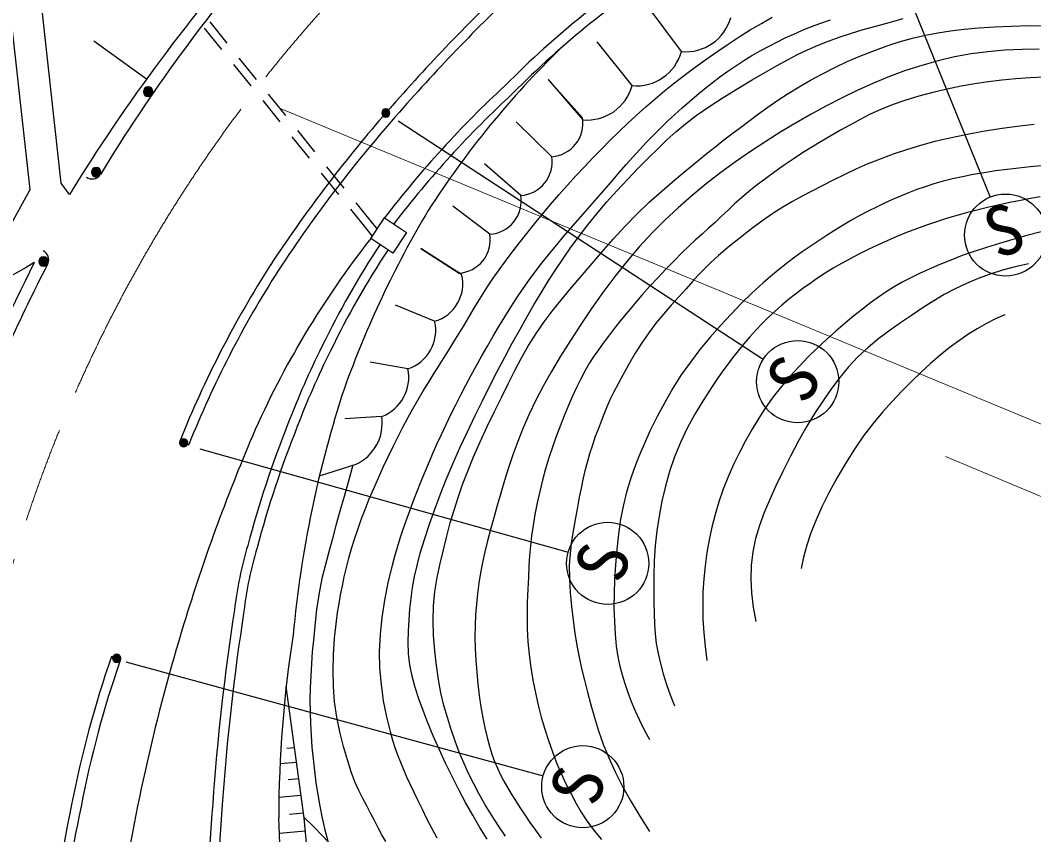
# Model space of a CAD drawing. Units: millimetres, scale not verified. Extents: x 40000 to 680000, y 20000 to 380000.
# Drawn here: x 133870 to 170871, y 264775 to 294524 of the extents above; entities that cross this region are included whole.
import ezdxf
from ezdxf.enums import TextEntityAlignment as Align

# ---------------------------------------------------------------- set-up
doc = ezdxf.new("R2010")
doc.units = ezdxf.units.MM
doc.header["$LTSCALE"] = 1000
doc.linetypes.add('CHAIN', pattern=[18.5, 12, -1.5, 3.5, -1.5])
for name, color, linetype, lineweight in [('M-BGD', 7, 'Continuous', 25), ('M-BMK', 2, 'CHAIN', 13), ('M-STR-HTXT', 7, 'Continuous', 13), ('M-STR-STRC', 7, 'Continuous', 25)]:
    doc.layers.add(name, color=color, linetype=linetype, lineweight=lineweight)
doc.styles.add('ＭＳ ゴシック', font='')
doc.styles.get('ＭＳ ゴシック').set_extended_font_data('MS Gothic')

msp = doc.modelspace()

# ---------------------------------------------------------------- hatches: boundary and pattern name
at = {"layer": 'M-BGD'}
for points in [[(138714, 291915, 1), (138364, 291915, 1)], [(147365, 291136, 0.99999), (147065, 291136, 0.41421), (147215, 290986, 0.41421)], [(136815, 288973, 1), (136465, 288973, 1)], [(134894, 285712, 1), (134544, 285712, 1)], [(139987, 279090, 0.41421), (139837, 279240, 0.41421), (139687, 279090, 1)], [(137537, 271221, 0.41421), (137387, 271371, 0.41421), (137237, 271221, 0.41421), (137387, 271071, 0.41421)]]:
    msp.add_hatch(color=256, dxfattribs=at).paths.add_polyline_path(points)

# ---------------------------------------------------------------- linework, layer by layer
for p, q in [((158008, 293383), (156717, 295111)), ((141228, 293458), (140601, 294236)), ((141427, 293689), (140799, 294468)), ((136551, 293777), (138483, 292379)), ((156208, 292136), (154928, 293734)), ((142494, 292366), (141866, 293144)), ((142296, 292134), (141668, 292913)), ((154401, 290955), (153138, 292358)), ((153138, 292358), (154407, 290887)), ((143363, 290811), (142735, 291590)), ((143561, 291043), (142934, 291821)), ((144629, 289720), (144001, 290498)), ((153273, 289541), (151978, 290816)), ((144430, 289488), (143802, 290266)), ((145696, 288396), (145068, 289175)), ((152144, 288124), (150819, 289275)), ((145497, 288165), (144869, 288943)), ((146726, 286641), (145937, 287620)), ((146900, 286903), (146135, 287851)), ((151016, 286706), (149659, 287733)), ((149984, 285242), (148499, 286192)), ((148499, 286192), (149888, 285285)), ((148998, 283529), (147573, 284116)), ((148022, 281796), (146647, 282041)), ((147064, 280051), (145721, 279965)), ((139694, 279147), (139698, 279146)), ((139976, 279034), (140019, 279017)), ((144795, 277889), (146129, 278307)), ((137200, 271286), (137245, 271270)), ((137528, 271171), (137530, 271171)), ((144230, 265397), (143579, 270190)), ((143883, 267950), (143607, 267925)), ((143956, 267416), (143354, 267360)), ((144037, 266814), (143648, 266778)), ((144119, 266213), (143314, 266138)), ((144208, 265559), (143703, 265512)), ((144877, 258480), (144230, 265397)), ((144276, 264903), (143333, 264816))]:
    msp.add_line(p, q, dxfattribs=at)
for points in [[(135665, 288159), (135367, 288568), (134299, 298225), (133425, 299535)], [(125329, 282104), (129879, 284759), (131480, 285601), (133113, 286319), (134236, 288346), (133385, 296034)], [(147212, 264529), (147069, 264777), (146933, 265031), (146798, 265293), (146660, 265566), (146518, 265837), (146373, 266104), (146230, 266387), (146090, 266705), (145955, 267077), (145816, 267514), (145672, 268003), (145537, 268528), (145424, 269075), (145347, 269627), (145305, 270184), (145290, 270758), (145302, 271347), (145342, 271952), (145411, 272574), (145456, 272891), (145507, 273213), (145565, 273538), (145629, 273867), (145701, 274201), (145781, 274538), (145869, 274879), (145966, 275225), (146072, 275574), (146189, 275926), (146318, 276288), (146460, 276660), (146613, 277040), (146776, 277425), (146947, 277812), (147123, 278198), (147302, 278579), (147483, 278953), (147663, 279317), (147841, 279667), (148018, 280005), (148199, 280332), (148383, 280652), (148570, 280964), (148758, 281272), (148947, 281575), (149136, 281876), (149326, 282175), (149515, 282475), (149703, 282777), (149886, 283076), (150061, 283368), (150234, 283657), (150405, 283943), (150578, 284229), (150757, 284517), (150944, 284808), (151141, 285105), (151353, 285410), (151581, 285724), (151827, 286050), (152087, 286388), (152360, 286734), (152643, 287086), (152935, 287442), (153234, 287798), (153538, 288151), (153846, 288500), (154155, 288842), (154464, 289173), (154773, 289497), (155085, 289818), (155400, 290134), (155718, 290447), (156041, 290756), (156369, 291061), (156704, 291361), (157045, 291657), (157394, 291948), (157751, 292234), (158121, 292519), (158505, 292806), (158900, 293091), (159302, 293373), (159709, 293648), (160117, 293915), (160524, 294170), (160926, 294411), (161320, 294636)], [(149094, 264653), (148901, 265014), (148719, 265362), (148551, 265696), (148394, 266013), (148248, 266313), (148112, 266600), (147986, 266877), (147868, 267147), (147759, 267413), (147657, 267678), (147563, 267946), (147476, 268220), (147395, 268503), (147252, 269083), (147137, 269668), (147053, 270260), (147003, 270859), (146990, 271467), (147017, 272083), (147082, 272707), (147180, 273338), (147307, 273978), (147460, 274625), (147546, 274951), (147640, 275279), (147742, 275609), (147851, 275941), (147966, 276275), (148088, 276611), (148215, 276949), (148347, 277289), (148485, 277632), (148626, 277977), (148772, 278326), (148925, 278680), (149083, 279037), (149247, 279396), (149415, 279757), (149589, 280119), (149767, 280481), (149950, 280842), (150136, 281200), (150326, 281556), (150521, 281911), (150719, 282268), (150923, 282625), (151131, 282982), (151343, 283337), (151559, 283690), (151779, 284039), (152004, 284384), (152232, 284722), (152464, 285054), (152702, 285379), (152947, 285700), (153199, 286015), (153454, 286326), (153713, 286633), (153974, 286936), (154235, 287235), (155007, 288115), (155257, 288403), (155504, 288689), (155749, 288972), (155994, 289252), (156238, 289528), (156484, 289800), (156732, 290067), (156984, 290329), (157239, 290585), (157500, 290835), (157766, 291081), (158033, 291323), (158303, 291561), (158576, 291794), (158852, 292022), (159131, 292243), (159414, 292458), (159700, 292665), (159991, 292864), (160286, 293054), (160583, 293235), (160882, 293407), (161183, 293571), (161487, 293728), (161795, 293878), (162110, 294021), (162431, 294159), (162760, 294291), (163098, 294419), (163446, 294542)], [(150912, 264609), (150654, 265041), (150390, 265491), (150128, 265951), (149879, 266417), (149635, 266897), (149392, 267394), (149158, 267896), (148940, 268390), (148747, 268862), (148575, 269308), (148421, 269738), (148287, 270156), (148178, 270570), (148097, 270984), (148050, 271397), (148032, 271806), (148039, 272212), (148063, 272617), (148097, 273024), (148139, 273422), (148194, 273809), (148265, 274202), (148357, 274615), (148475, 275065), (148623, 275558), (148796, 276085), (148991, 276633), (149203, 277193), (149425, 277753), (149664, 278320), (149924, 278902), (150195, 279487), (150470, 280065), (150742, 280625), (151012, 281167), (151285, 281700), (151560, 282221), (151833, 282727), (152103, 283216), (152366, 283684), (152624, 284133), (152882, 284568), (153145, 284994), (153420, 285418), (153702, 285837), (153988, 286246), (154283, 286650), (154593, 287053), (154920, 287459), (155276, 287875), (155655, 288299), (156046, 288719), (156435, 289123), (156810, 289499), (157154, 289839), (157478, 290151), (157803, 290447), (158152, 290740), (158548, 291043), (159013, 291367), (159532, 291703), (160071, 292035), (160597, 292349), (161077, 292628), (161498, 292869), (161882, 293080), (162249, 293271), (162616, 293447), (163002, 293617), (163404, 293775), (163807, 293918), (164220, 294051), (164649, 294181), (165103, 294312), (165588, 294448), (166099, 294585)], [(151581, 264721), (151333, 265097), (151085, 265482), (150846, 265871), (150626, 266258), (150425, 266638), (150238, 267016), (150063, 267397), (149899, 267789), (149745, 268197), (149599, 268620), (149462, 269053), (149337, 269499), (149228, 269962), (149138, 270444), (149064, 270956), (149003, 271496), (148961, 272048), (148944, 272599), (148957, 273135), (149007, 273656), (149090, 274172), (149196, 274683), (149317, 275186), (149443, 275682), (149571, 276163), (149707, 276629), (149856, 277092), (150021, 277564), (150208, 278057), (150423, 278581), (150663, 279129), (150919, 279684), (151179, 280230), (151434, 280751), (151681, 281246), (151924, 281727), (152172, 282193), (152430, 282646), (152705, 283087), (152995, 283506), (153294, 283901), (153607, 284289), (153939, 284685), (154678, 285559), (155089, 286039), (155517, 286526), (155953, 287003), (156388, 287452), (156835, 287878), (157300, 288294), (157764, 288690), (158207, 289060), (158611, 289395), (158961, 289684), (159272, 289930), (159562, 290154), (159853, 290372), (160165, 290605), (160827, 291103), (161169, 291353), (161526, 291602), (161904, 291846), (162305, 292089), (162726, 292333), (163163, 292572), (163610, 292800), (164063, 293012), (164524, 293211), (164998, 293400), (165479, 293575), (165963, 293732), (166446, 293867), (166914, 293978), (167371, 294068), (167835, 294139), (168326, 294196), (168862, 294242), (169444, 294282), (170058, 294314), (170704, 294330), (171383, 294324)], [(171073, 293469), (170444, 293460), (169818, 293430), (169197, 293375), (168583, 293295), (167978, 293185), (167380, 293045), (166785, 292877), (166195, 292684), (165608, 292466), (165026, 292227), (164449, 291968), (163877, 291692), (163310, 291400), (162749, 291094), (162193, 290777), (161640, 290447), (161086, 290100), (160534, 289736), (159987, 289356), (159447, 288960), (158915, 288548), (158395, 288120), (157889, 287677), (157399, 287219), (156928, 286746), (156469, 286246), (156017, 285715), (155575, 285159), (155145, 284586), (154729, 284001), (154331, 283412), (153953, 282827), (153597, 282252), (153266, 281694), (152963, 281160), (152690, 280644), (152446, 280135), (152228, 279634), (152032, 279140), (151855, 278655), (151695, 278177), (151549, 277709), (151412, 277248), (151283, 276797), (151158, 276355), (151039, 275927), (150931, 275514), (150835, 275114), (150750, 274724), (150676, 274340), (150614, 273960), (150562, 273580), (150522, 273198), (150493, 272810), (150475, 272414), (150470, 272005), (150479, 271582), (150500, 271151), (150533, 270717), (150576, 270285), (150629, 269859), (150690, 269446), (150758, 269050), (150833, 268675), (150913, 268328), (150997, 268011), (151088, 267722), (151186, 267455), (151291, 267206), (151405, 266968), (151527, 266736), (151658, 266506), (151798, 266272), (151949, 266028), (152111, 265769), (152286, 265498), (152476, 265221), (152678, 264939), (152890, 264654)], [(171247, 292445), (170723, 292418), (170212, 292382), (169712, 292336), (169217, 292278), (168724, 292205), (168226, 292116), (167713, 292009), (167189, 291885), (166670, 291746), (166170, 291597), (165707, 291439), (165286, 291270), (164899, 291089), (164533, 290898), (164178, 290702), (163821, 290504), (163463, 290303), (163113, 290099), (162768, 289890), (162429, 289676), (162093, 289456), (161756, 289227), (161419, 288990), (161089, 288748), (160772, 288508), (160474, 288272), (160202, 288043), (159950, 287816), (159711, 287591), (159476, 287367), (159236, 287142), (158995, 286925), (158760, 286714), (158523, 286501), (158278, 286275), (158020, 286024), (157741, 285743), (157445, 285438), (157143, 285120), (156847, 284800), (156567, 284489), (156303, 284183), (156046, 283875), (155799, 283570), (155566, 283274), (155350, 282990), (155154, 282730), (154978, 282489), (154814, 282253), (154655, 282006), (154495, 281733), (154334, 281431), (154176, 281111), (154021, 280775), (153870, 280428), (153723, 280072), (153578, 279704), (153435, 279324), (153296, 278934), (153166, 278538), (153046, 278138), (152937, 277731), (152835, 277313), (152743, 276892), (152662, 276476), (152593, 276073), (152538, 275692), (152496, 275328), (152465, 274967), (152440, 274592), (152420, 274187), (152400, 273744), (152381, 273275), (152371, 272790), (152375, 272303), (152398, 271826), (152444, 271356), (152508, 270886), (152587, 270418), (152679, 269958), (152780, 269509), (152892, 269069), (153016, 268637), (153151, 268215), (153296, 267803), (153450, 267405), (153615, 267015), (153793, 266634), (153979, 266266), (154167, 265919), (154354, 265598), (154536, 265316), (154715, 265066), (154897, 264834), (155088, 264603)], [(170883, 290716), (170268, 290644), (169638, 290558), (169007, 290457), (168393, 290345), (167810, 290223), (167260, 290091), (166733, 289946), (166227, 289791), (165738, 289627), (165265, 289456), (164810, 289274), (164375, 289081), (163956, 288882), (163550, 288679), (162774, 288286), (162414, 288100), (162063, 287908), (161708, 287700), (161340, 287463), (160941, 287184), (160520, 286870), (160100, 286543), (159705, 286221), (159357, 285926), (159072, 285670), (158835, 285438), (158623, 285214), (158411, 284979), (158176, 284717), (157912, 284426), (157634, 284116), (157352, 283792), (157076, 283456), (156816, 283112), (156568, 282748), (156325, 282360), (156094, 281968), (155881, 281591), (155693, 281248), (155538, 280950), (155410, 280684), (155300, 280434), (155196, 280181), (155089, 279909), (154975, 279617), (154864, 279315), (154757, 279006), (154655, 278692), (154563, 278376), (154482, 278064), (154410, 277754), (154344, 277437), (154281, 277103), (154218, 276742), (154146, 276352), (154069, 275940), (153998, 275508), (153943, 275062), (153915, 274605), (153919, 274127), (153947, 273626), (153993, 273117), (154052, 272615), (154117, 272136), (154188, 271689), (154270, 271262), (154362, 270844), (154466, 270421), (154583, 269979), (154706, 269520), (154835, 269052), (154980, 268574), (155150, 268084), (155355, 267582), (155594, 267068), (155861, 266543), (156157, 266006), (156484, 265457), (156845, 264895)], [(171146, 289204), (170738, 289168), (170321, 289124), (169900, 289075), (169479, 289019), (169064, 288956), (168660, 288887), (168272, 288811), (167905, 288729), (167559, 288641), (167228, 288546), (166910, 288446), (166601, 288338), (166300, 288225), (166005, 288104), (165712, 287977), (165420, 287842), (165127, 287701), (164829, 287551), (164526, 287392), (164219, 287221), (163910, 287040), (163603, 286851), (163298, 286656), (162998, 286459), (162705, 286259), (162422, 286061), (162150, 285865), (161892, 285674), (161418, 285304), (160988, 284939), (160588, 284572), (160203, 284193), (159819, 283795), (159432, 283377), (159053, 282945), (158685, 282499), (158335, 282041), (158005, 281571), (157694, 281081), (157399, 280568), (157124, 280048), (156871, 279536), (156645, 279045), (156448, 278589), (156278, 278157), (156131, 277732), (156003, 277293), (155889, 276821), (155790, 276304), (155710, 275755), (155646, 275192), (155598, 274634), (155565, 274100), (155548, 273582), (155546, 273068), (155560, 272569), (155589, 272096), (155631, 271661), (155686, 271277), (155756, 270935), (155839, 270617), (155938, 270304), (156051, 269976), (156179, 269637), (156322, 269298), (156479, 268956), (156652, 268608), (156839, 268249)], [(171109, 288071), (170751, 288008), (170382, 287939), (170004, 287864), (169618, 287783), (169229, 287695), (168839, 287601), (168450, 287501), (168066, 287395), (167688, 287282), (167319, 287164), (166956, 287038), (166593, 286906), (166231, 286766), (165871, 286620), (165516, 286469), (165167, 286312), (164824, 286150), (164490, 285984), (164166, 285814), (163854, 285641), (163552, 285465), (163261, 285286), (162977, 285102), (162703, 284914), (162436, 284722), (162175, 284524), (161922, 284321), (161674, 284113), (161431, 283898), (161193, 283677), (160959, 283447), (160731, 283208), (160508, 282961), (160291, 282709), (160081, 282451), (159877, 282191), (159679, 281929), (159489, 281667), (159306, 281407), (159131, 281150), (158800, 280641), (158498, 280132), (158223, 279621), (157976, 279104), (157759, 278581), (157575, 278046), (157422, 277502), (157297, 276955), (157195, 276409), (157112, 275871), (157051, 275330), (157017, 274783), (157002, 274244), (157000, 273731), (157004, 273258), (157010, 272839), (157024, 272464), (157049, 272112), (157091, 271765), (157155, 271401), (157239, 271025), (157340, 270648), (157460, 270268), (157600, 269880), (157759, 269480)], [(171142, 286800), (170614, 286660), (170106, 286519), (169618, 286376), (169149, 286230), (168698, 286080), (168263, 285926), (167844, 285767), (167439, 285602), (167058, 285438), (166706, 285277), (166378, 285116), (166069, 284952), (165773, 284782), (165485, 284603), (165200, 284411), (164912, 284204), (164617, 283977), (164308, 283729), (163984, 283459), (163650, 283171), (163310, 282867), (162968, 282548), (162627, 282215), (162293, 281869), (161968, 281512), (161657, 281146), (161363, 280770), (161091, 280388), (160835, 279995), (160588, 279587), (160351, 279168), (160125, 278737), (159914, 278298), (159717, 277850), (159537, 277397), (159376, 276939), (159235, 276478), (159116, 276015), (159016, 275550), (158934, 275079), (158870, 274602), (158823, 274121), (158795, 273634), (158785, 273143), (158794, 272648), (158822, 272149), (158870, 271647), (158937, 271141)], [(170680, 285627), (170198, 285519), (169732, 285394), (169280, 285251), (168841, 285091), (168413, 284914), (168001, 284719), (167606, 284507), (167221, 284277), (166838, 284031), (166448, 283770), (166043, 283494), (165630, 283204), (165219, 282897), (164822, 282572), (164450, 282226), (164109, 281861), (163791, 281480), (163488, 281078), (163192, 280651), (162896, 280196), (162591, 279698), (162284, 279159), (161986, 278601), (161707, 278047), (161460, 277519), (161238, 277022), (161033, 276543), (160856, 276071), (160713, 275597), (160615, 275111), (160560, 274615), (160542, 274114), (160563, 273608), (160624, 273093), (160728, 272569)], [(169811, 283764), (169476, 283615), (169141, 283444), (168804, 283253), (168466, 283041), (168126, 282809), (167786, 282556), (167444, 282282), (167100, 281987), (166756, 281671), (166410, 281335), (166059, 280979), (165702, 280604), (165346, 280208), (164997, 279788), (164661, 279343), (164330, 278858), (163999, 278334), (163681, 277793), (163390, 277258), (163139, 276752), (162924, 276272), (162739, 275802), (162585, 275347), (162466, 274912), (162383, 274501)], [(146014, 278271), (145849, 277689), (145690, 277134), (145538, 276598), (145393, 276072), (145257, 275548), (145126, 275054), (145000, 274597), (144883, 274132), (144778, 273616), (144690, 273006), (144649, 272655), (144609, 272277), (144570, 271876), (144533, 271458), (144501, 271026), (144475, 270585), (144457, 270141), (144448, 269697), (144449, 269257), (144463, 268827), (144487, 268402), (144519, 267973), (144560, 267542), (144609, 267110), (144666, 266677), (144733, 266244), (144810, 265813), (144896, 265384), (144992, 264958), (145098, 264536)]]:
    msp.add_lwpolyline(points, dxfattribs=at)
for points in [[(138714, 291915, 1), (138364, 291915, 1)], [(147365, 291136, 0.99999), (147065, 291136, 0.41421), (147215, 290986, 0.41421)], [(136815, 288973, 1), (136465, 288973, 1)], [(134894, 285712, 1), (134544, 285712, 1)], [(139987, 279090, 0.41421), (139837, 279240, 0.41421), (139687, 279090, 1)], [(137537, 271221, 0.41421), (137387, 271371, 0.41421), (137237, 271221, 0.41421), (137387, 271071, 0.41421)]]:
    msp.add_lwpolyline(points, format="xyb", close=True, dxfattribs=at)
msp.add_lwpolyline([(146664, 286549), (147171, 287310), (147975, 286774), (147468, 286013)], close=True, dxfattribs=at)
for centre, radius, start, end in [((193221, 252778), 67561, 138.36252, 148.41997), ((189312, 257030), 61427, 138.96509, 148.75122), ((175077, 268977), 32998, 121.9811, 135.4079), ((175077, 268977), 32598, 121.9787, 135.4242), ((199235, 245928), 68919, 133.21437, 138.7131), ((199235, 245928), 68569, 133.2109, 138.71361), ((158169, 295073), 1698, 264.558, 344.8457), ((177317, 269184), 33966, 134.2658, 147.2129), ((156367, 293828), 1700, 264.6223, 344.8052), ((177629, 263966), 38375, 132.7543, 142.5325), ((154564, 292585), 1704, 264.7278, 344.7301), ((177629, 263966), 37975, 132.7403, 142.4924), ((185761, 257522), 51144, 138.5129, 138.7421), ((185761, 257522), 51144, 139.0781, 146.722), ((185761, 257522), 50794, 138.5122, 146.7195), ((153187, 290766), 1228, 273.9838, 8.8359), ((152061, 289348), 1227, 273.8853, 9.02), ((136498, 289077), 350, 233.8721, 323.8721), ((150932, 287930), 1227, 273.8969, 9.1118), ((180951, 268447), 37445, 149.2766, 160.2681), ((172738, 266035), 33176, 141.8072, 156.3726), ((149802, 286511), 1229, 274.0333, 9.0954), ((134560, 285783), 350, 335.8881, 65.8881), ((174966, 267969), 33455, 146.7214, 154.0598), ((174966, 267969), 33105, 146.7255, 154.0626), ((297059, 2321), 326727, 119.86106, 121.80895), ((190579, 257116), 63035, 153.06401, 164.35665), ((187983, 258213), 59768, 152.70267, 159.07358), ((175687, 264712), 38780, 147.4358, 158.1457), ((175687, 264712), 38430, 147.4391, 158.1457), ((148601, 284897), 1425, 286.1957, 13.9876), ((147576, 283189), 1462, 287.7514, 13.43), ((173188, 268507), 31622, 153.5258, 159.1095), ((173188, 268507), 31272, 153.5228, 159.114), ((146524, 281483), 1531, 290.6748, 11.8119), ((184496, 268334), 40835, 161.7982, 174.7444), ((180319, 265193), 39470, 158.3066, 165.0959), ((145429, 279805), 1654, 295.0533, 8.5492), ((180319, 265193), 39120, 158.303, 165.1045), ((205972, 252239), 69157, 156.93597, 162.98299), ((155014, 271463), 13411, 163.1767, 173.4794), ((155014, 271463), 13061, 163.1511, 173.5107), ((223445, 260224), 82745, 171.12748, 176.06341), ((223445, 260224), 82395, 171.12245, 176.06523), ((208590, 251478), 71883, 163.01358, 171.35895), ((186615, 265342), 43308, 171.0575, 179.9381), ((173745, 258558), 38698, 160.7983, 169.0974), ((173745, 258558), 38348, 160.7983, 169.1009), ((241281, 244058), 107768, 168.31858, 174.07932), ((241281, 244058), 107418, 168.31731, 174.0787), ((190376, 261756), 49655, 175.2071, 181.9346), ((190376, 261756), 49305, 175.2041, 181.9433), ((-245922, 248265), 389606, 1.78624, 2.51902), ((121105, 241684), 33134, 18.9061, 45.7463)]:
    msp.add_arc(centre, radius, start, end, dxfattribs=at)
at = {"layer": 'M-BMK'}
msp.add_arc((184005, 259772), 52567, 123.0207, 169.5865, dxfattribs=at)
at = {"layer": 'M-STR-HTXT'}
msp.add_line((167651, 278595), (179893, 273457), dxfattribs=at)
msp.add_lwpolyline([(143399, 291290), (175988, 277766), (207238, 277766)], dxfattribs=at)
at = {"layer": 'M-STR-STRC'}
for p, q in [((163346, 302703), (169280, 288068)), ((147669, 290848), (160995, 282143)), ((140429, 278869), (153872, 275092)), ((137728, 271095), (152960, 266925))]:
    msp.add_line(p, q, dxfattribs=at)
for centre in [(169844, 286678), (162251, 281323), (155316, 274687), (154407, 266529)]:
    msp.add_circle(centre, 1500, dxfattribs=at)

# ---------------------------------------------------------------- texts
at = {"layer": 'M-STR-STRC', "style": 'ＭＳ ゴシック'}
for rotation, p in [(22.014, (170325, 285501)), (56.786, (163317, 280630)), (74.246, (156541, 274346)), (74.632, (155634, 266197))]:
    msp.add_text('S', height=1833, rotation=rotation, dxfattribs=at).set_placement(p, align=Align.BOTTOM_CENTER)

doc.saveas('drawing.dxf')
